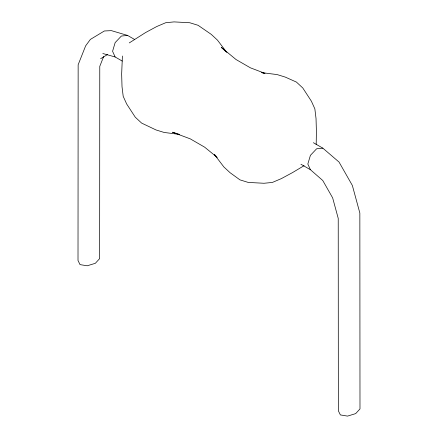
<?xml version="1.0" encoding="UTF-8"?>
<svg xmlns="http://www.w3.org/2000/svg" width="438" height="438" viewBox="0 0 438 438"><rect width="100%" height="100%" fill="white"/><g stroke="black" fill="none" stroke-linecap="round" stroke-linejoin="round"><path stroke-width="0.66" d="M316.198 144.721L316.4 131.186L316.033 118.534L314.851 108.843L311.385 101.183L302.773 87.961L296.427 82.076L285.242 77.083L277.161 74.591L261.678 72.62L264.284 73.425M122.416 56.031L121.654 73.984L122.016 86.636L123.198 96.327L126.664 103.987L135.282 117.209L141.627 123.094L156.065 129.966L164.146 132.457L179.629 134.428L172.463 132.216L190.245 138.846L204.612 147.146L217.264 157.456M103.647 56.568L99.771 66.352L99.65 258.612L95.336 263.304L87.211 265.789L80.034 264.623L78.008 260.479L78.15 64.764L85.645 45.837L90.365 39.425L104.375 30.978L111.389 30.638L127.589 35.434L134.69 39.529M129.281 42.908L145.569 32.56L156.711 26.548L165.69 22.727L174.061 21.9L189.818 22.749L198.085 25.3L211.258 34.372L217.456 40.121L226.906 52.549M100.63 58.703L107.518 54.553M304.103 165.668L292.48 172.616L281.338 178.622L272.359 182.443L263.994 183.27L248.236 182.422L239.969 179.87L230.049 172.681L223.845 166.927L214.401 154.504L215.901 155.895M127.589 35.434L121.37 36.047L115.15 42.612L112.577 51.284L115.15 56.978L122.251 61.074M322.85 148.164L316.63 148.778L310.411 155.348L307.832 164.015L310.411 169.709L322.768 180.505L332.656 197.888L338.229 218.387L338.35 410.784L340.375 414.928L347.553 416.1L355.683 413.609L359.992 408.917L359.85 213.038L352.355 185.455L339.05 162.076L322.85 148.164L313.384 142.7M102.799 53.507L115.15 56.978M265.028 73.387L250.41 67.824L236.038 59.53L221.404 47.446L225.904 51.618M300.944 164.245L310.411 169.709"/></g></svg>
